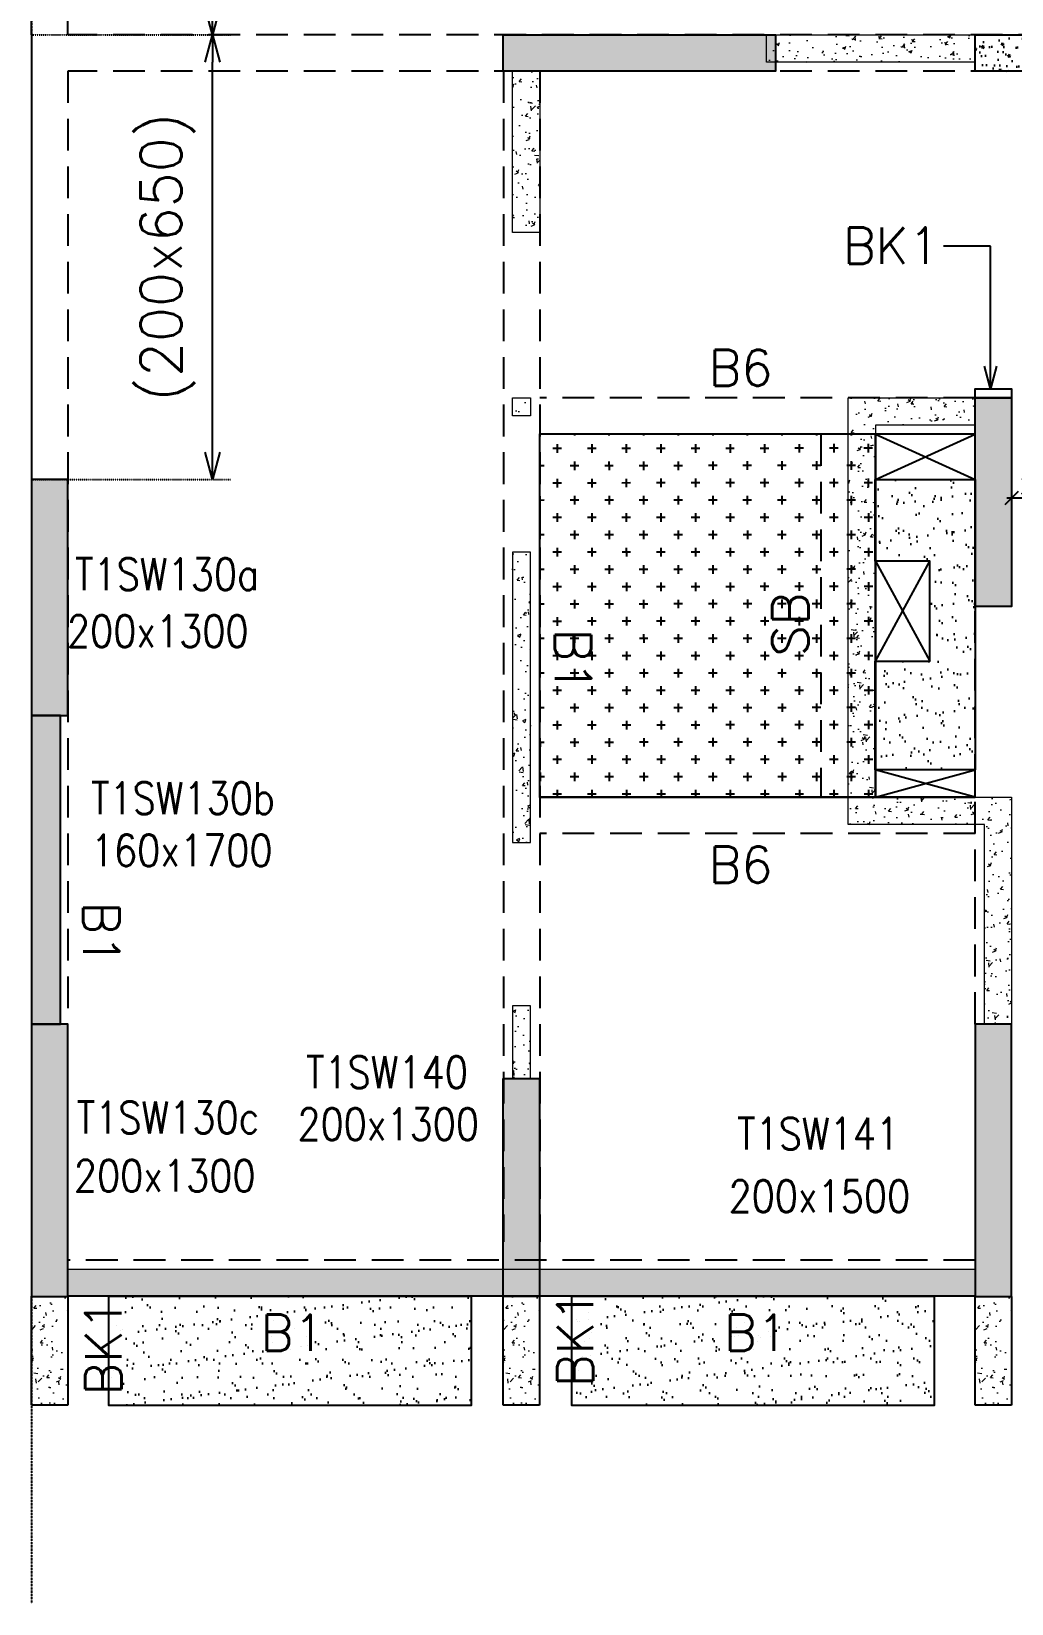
# Model space of a CAD drawing. Header units: millimetres. Extents: x 1078357 to 2594950, y -4969473 to -4636555.
# Drawn here: x 2093635 to 2099035, y -4674502 to -4665841 of the extents above; entities that cross this region are included whole.
import ezdxf

# ---------------------------------------------------------------- set-up
doc = ezdxf.new("R2010")
doc.units = ezdxf.units.MM
doc.header["$PDMODE"] = 35
for name, pattern in [('CONTINOUS', [0]), ('DOT', [0.25, 0, -0.25]), ('HIDDEN', [0.375, 0.25, -0.125]), ('New Retail block$0$CONTINOUS', [0])]:
    doc.linetypes.add(name, pattern=pattern)
doc.layers.get('0').update_dxf_attribs({"lineweight": 0})
doc.layers.get('Defpoints').update_dxf_attribs({"lineweight": 0})
for name, color, linetype, lineweight in [('A-_ANOTDIMA_D-', 6, 'Continuous', 13), ('COL. NO.', 30, 'Continuous', 25), ('COL. SIZE', 7, 'Continuous', 25), ('DIM', 9, 'Continuous', 25), ('HATCH', 8, 'Continuous', 30), ('RCC UPSTAND', 43, 'Continuous', 30), ('S-NON STR RCC WALL', 8, 'Continuous', 0)]:
    doc.layers.add(name, color=color, linetype=linetype, lineweight=lineweight)
for name, color, linetype in [('B-200x325', 201, 'HIDDEN'), ('B-200x450', 52, 'HIDDEN'), ('B-200x650', 241, 'HIDDEN'), ('B-300xSLAB THK.', 151, 'Continuous'), ('BK1-200x650', 241, 'HIDDEN'), ('DROP SLAB', 8, 'Continuous'), ('EXPANSION JOINT', 10, 'HIDDEN'), ('NON STR. RCC WALL', 6, 'Continuous'), ('S-COLUMN_SHEAR WALL', 1, 'Continuous'), ('S-DIM', 2, 'Continuous'), ('S-PROJECTION', 54, 'New Retail block$0$CONTINOUS'), ('SLAB FOLD', 8, 'Continuous')]:
    doc.layers.add(name, color=color, linetype=linetype)
doc.styles.add('Roman', font='romans')
doc.styles.add('ROMANS', font='romans.shx', dxfattribs={"width": 0.85})
doc.dimstyles.new('HARESH', dxfattribs={"dimtxt": 150, "dimasz": 75, "dimexe": 0, "dimexo": 0, "dimgap": 25, "dimtad": 1, "dimdec": 0, "dimdsep": 46, "dimtxsty": 'Roman', "dimblk": 'OBLIQUE', "dimcen": 225, "dimdle": 25, "dimclrd": 2, "dimclre": 2, "dimclrt": 7, "dimadec": 8, "dimazin": 1, "dimtfac": 1, "dimtdec": 0, "dimtmove": 0, "dimatfit": 0, "dimfxl": 1, "dimlwd": -1, "dimlwe": -1, "dimarcsym": 0})

# ---------------------------------------------------------------- blocks, each defined once
blk = doc.blocks.new('_Open30')
at = {"color": 0, "linetype": 'ByBlock', "lineweight": -2}
for p, q in [((-1, 0.268), (0, 0)), ((0, 0), (-1, -0.268)), ((0, 0), (-1, 0))]:
    blk.add_line(p, q, dxfattribs=at)
blk = doc.blocks.new('*D1113')
at = {"layer": 'Defpoints', "color": 0, "linetype": 'CONTINOUS', "ltscale": 0.5, "transparency": 16777216}
for p in [(2093635.4, -4665859.5, 0), (2094632.4, -4665859.5), (2093635.4, -4668309.5, 0)]:
    blk.add_point(p, dxfattribs=at)
at = {"layer": 'S-DIM', "color": 2, "linetype": 'DOT', "ltscale": 0.5, "transparency": 16777216}
for p, q in [((2093635.4, -4665859.5), (2094732.4, -4665859.5)), ((2093635.4, -4668309.5), (2094732.4, -4668309.5))]:
    blk.add_line(p, q, dxfattribs=at)
at = {"layer": 'S-DIM', "color": 2, "linetype": 'CONTINOUS', "ltscale": 0.5, "transparency": 16777216}
blk.add_line((2094632.4, -4668159.5), (2094632.4, -4666009.5), dxfattribs=at)
at = {"layer": 'S-DIM', "color": 2, "linetype": 'CONTINOUS', "ltscale": 0.5, "transparency": 16777216, "xscale": 150, "yscale": 150, "zscale": 150}
for p, rotation in [((2094632.4, -4665859.5), 90), ((2094632.4, -4668309.5), 270)]:
    blk.add_blockref('_Open30', p, dxfattribs=dict(at, rotation=rotation))
at = {"layer": 'S-DIM', "color": 7, "linetype": 'CONTINOUS', "ltscale": 0.5, "transparency": 16777216, "insert": (2094386, -4667084.5), "char_height": 225, "attachment_point": 5, "rotation": 90, "style": 'Roman'}
blk.add_mtext('(200x650)', dxfattribs=at)
blk = doc.blocks.new('*D1114')
at = {"layer": 'Defpoints', "color": 0, "linetype": 'CONTINOUS', "ltscale": 0.5, "transparency": 16777216}
for p in [(2093635.4, -4663859.5, 0), (2093635.4, -4665859.5, 0), (2094632.4, -4665859.5)]:
    blk.add_point(p, dxfattribs=at)
at = {"layer": 'S-DIM', "color": 2, "linetype": 'DOT', "ltscale": 0.5, "transparency": 16777216}
for p, q in [((2093635.4, -4663859.5), (2094732.4, -4663859.5)), ((2093635.4, -4665859.5), (2094732.4, -4665859.5))]:
    blk.add_line(p, q, dxfattribs=at)
at = {"layer": 'S-DIM', "color": 2, "linetype": 'CONTINOUS', "ltscale": 0.5, "transparency": 16777216}
blk.add_line((2094632.4, -4664009.5), (2094632.4, -4665709.5), dxfattribs=at)
at = {"layer": 'S-DIM', "color": 2, "linetype": 'CONTINOUS', "ltscale": 0.5, "transparency": 16777216, "xscale": 150, "yscale": 150, "zscale": 150}
for p, rotation in [((2094632.4, -4663859.5), 90), ((2094632.4, -4665859.5), 270)]:
    blk.add_blockref('_Open30', p, dxfattribs=dict(at, rotation=rotation))
at = {"layer": 'S-DIM', "color": 7, "linetype": 'CONTINOUS', "ltscale": 0.5, "transparency": 16777216, "insert": (2094386, -4664859.5), "char_height": 225, "attachment_point": 5, "rotation": 90, "style": 'Roman'}
blk.add_mtext('(200x450)', dxfattribs=at)
blk = doc.blocks.new('_Oblique')
at = {"color": 0, "linetype": 'ByBlock', "lineweight": -2}
blk.add_line((-0.5, -0.5), (0.5, 0.5), dxfattribs=at)
blk = doc.blocks.new('*D1545')
at = {"layer": 'Defpoints', "color": 0, "ltscale": 700, "transparency": 16777216}
for p in [(2099034.9, -4668010, 0), (2099709.6, -4668010, 0), (2099034.9, -4668412.1)]:
    blk.add_point(p, dxfattribs=at)
at = {"layer": 'DIM', "color": 2, "ltscale": 700, "transparency": 16777216}
for p, q in [((2099034.9, -4668010), (2099034.9, -4668412.1)), ((2099709.6, -4668010), (2099709.6, -4668412.1)), ((2099734.6, -4668412.1), (2099009.9, -4668412.1))]:
    blk.add_line(p, q, dxfattribs=at)
at = {"layer": 'DIM', "color": 2, "ltscale": 700, "transparency": 16777216, "xscale": 75, "yscale": 75, "zscale": 75, "rotation": 180}
blk.add_blockref('_Oblique', (2099034.9, -4668412.1), dxfattribs=at)
at = {"layer": 'DIM', "color": 2, "ltscale": 700, "transparency": 16777216, "xscale": 75, "yscale": 75, "zscale": 75}
blk.add_blockref('_Oblique', (2099709.6, -4668412.1), dxfattribs=at)
at = {"layer": 'DIM', "color": 7, "ltscale": 700, "transparency": 16777216, "insert": (2099372.3, -4668337.1), "char_height": 150, "attachment_point": 5, "style": 'Roman'}
blk.add_mtext('{\\H0.666667x;200x650}', dxfattribs=at)
blk = doc.blocks.new('G$CD63B60BD')
at = {"layer": 'COL. NO.', "linetype": 'Continuous', "style": 'ROMANS', "width": 0.85}
for s, p in [('T1SW130a', (44965.2, 3891.1, -320.4)), ('T1SW130b', (45053.1, 2657.3, -320.4)), ('T1SW140', (46237.7, 1147.3, -320.4)), ('T1SW130c', (44974.3, 897.6, -323.1)), ('T1SW141', (48613.2, 809.1, -320.4))]:
    blk.add_text(s, height=175, dxfattribs=at).set_placement(p)
at = {"layer": 'COL. SIZE', "linetype": 'Continuous', "style": 'ROMANS', "width": 0.85}
for s, p in [('200x1300', (44920.6, 3577, -320.4)), ('160x1700', (45052.5, 2369.2, -320.4)), ('200x1300', (46190.3, 861.3, -320.4)), ('200x1300', (44958.9, 576.9, -323.1)), ('200x1500', (48565.8, 464.2, -320.4))]:
    blk.add_text(s, height=175, dxfattribs=at).set_placement(p)

msp = doc.modelspace()

# ---------------------------------------------------------------- hatches: boundary and pattern name
at = {"layer": 'DROP SLAB'}
h = msp.add_hatch(dxfattribs=at)
h.set_pattern_fill('CROSS', color=8, scale=15, angle=0.03079)
h.set_pattern_definition([(180.03079016, (-5604405.66, 28116873.69), (-95.19879988, -95.3011726), [47.625, -142.875]), (270.03079016, (-5604429.49, 28116897.49), (95.3011726, -95.19879988), [47.625, -142.875])])
h.paths.add_polyline_path([(2098284.9, -4668059.4), (2096434.9, -4668059.4), (2096434.9, -4670059.2), (2098284.9, -4670059.2)])
at = {"layer": 'HATCH'}
h = msp.add_hatch(dxfattribs=at)
h.set_pattern_fill('AR-SAND', color=8, scale=3, angle=359.97015)
h.set_pattern_definition([(37.47015413, (-4119983.92, 23606666.06), (-4.72361136, 146.8264517), [0, -115.824, 0, -129.54, 0, -123.825]), (7.4701541, (-4119983.92, 23606666.06), (134.9689868, 214.9772528), [0, -62.484, 0, -104.394, 0, -40.005]), (327.47015413, (-4120077.65, 23606666.11), (237.29790347, 0.3075449), [0, -38.1, 0, -137.16, 0, -179.07]), (317.4701541, (-4120077.65, 23606666.1), (229.1017424, 66.759465), [0, -19.05, 0, -89.916, 0, -102.87])])
h.paths.add_polyline_path([(2098834.2, -4669909.5), (2098284.2, -4669909.5), (2098284.2, -4669309.5), (2098584.2, -4669309.5), (2098584.2, -4668759.5), (2098284.2, -4668759.6), (2098284.2, -4668309.5), (2098834.2, -4668309.5)])
h = msp.add_hatch(dxfattribs=at)
h.set_pattern_fill('AR-SAND', color=8, scale=3, angle=179.97015)
h.set_pattern_definition([(37.47015413, (-3010922.64, 18698699.14), (-4.72361136, 146.8264517), [0, -115.824, 0, -129.54, 0, -123.825]), (7.4701541, (-3010922.64, 18698699.14), (134.9689868, 214.9772528), [0, -62.484, 0, -104.394, 0, -40.005]), (327.4701541, (-3011016.36, 18698699.18), (237.2979035, 0.3075449), [0, -38.1, 0, -137.16, 0, -179.07]), (317.4701541, (-3011016.36, 18698699.18), (229.1017424, 66.759465), [0, -19.05, 0, -89.916, 0, -102.87])])
h.paths.add_polyline_path([(2096060.3, -4672809.5), (2094060.3, -4672809.5), (2094060.3, -4673409.5), (2096060.3, -4673409.5)])
h = msp.add_hatch(dxfattribs=at)
h.set_pattern_fill('AR-SAND', color=8, scale=3, angle=179.97015)
h.set_pattern_definition([(37.47015413, (-3013472.64, 18698699.14), (-4.72361136, 146.8264517), [0, -115.824, 0, -129.54, 0, -123.825]), (7.4701541, (-3013472.64, 18698699.14), (134.9689868, 214.9772528), [0, -62.484, 0, -104.394, 0, -40.005]), (327.4701541, (-3013566.36, 18698699.18), (237.2979035, 0.3075449), [0, -38.1, 0, -137.16, 0, -179.07]), (317.4701541, (-3013566.36, 18698699.18), (229.1017424, 66.759465), [0, -19.05, 0, -89.916, 0, -102.87])])
h.paths.add_polyline_path([(2098610.3, -4672809.5), (2096610.3, -4672809.5), (2096610.3, -4673409.5), (2098610.3, -4673409.5)])
at = {"layer": 'RCC UPSTAND'}
h = msp.add_hatch(dxfattribs=at)
h.set_pattern_fill('AR-CONC', color=8, scale=20, angle=90)
h.set_pattern_definition([(140, (-1096490.06, -7201079.05), (12.550427, 143.4520365), [15, -165]), (85, (-1096490.06, -7201079.05), (-150.438427, -27.7502667), [12, -132]), (190.4514445, (-1096489.02, -7201067.1), (-137.887998, 115.7017693), [12.7480384, -140.2284224]), (136.1842, (-1096530.06, -7201079.05), (33.103856, 213.448266), [22.5, -247.5]), (186.6356355, (-1096527.3, -7201061.27), (-194.82372, 186.932389), [19.122068, -210.342752]), (81.184164, (-1096530.06, -7201079.05), (-194.82372, 186.932389), [18, -198]), (111, (-1096520.06, -7201059.05), (80.523778, 119.3814104), [15, -165]), (56, (-1096520.06, -7201059.05), (-145.030009, 48.6630664), [12, -132]), (161.4514447, (-1096513.35, -7201049.1), (-64.5062306, 168.0444753), [12.748038, -140.2284224]), (127.5, (-1096490.065, -7201079.053), (-66.57877077, 2.43197106), [0, -130.4, 0, -134, 0, -132.5]), (97.5, (-1096490.065, -7201079.05), (-78.8823424, 52.6139075), [0, -76.4, 0, -127.4, 0, -50.5]), (57.5, (-1096490.065, -7201123.653), (4.51097435, 106.7644872), [0, -50, 0, -156, 0, -207]), (47.5, (-1096490.06, -7201143.65), (-20.0209965, 116.6372339), [0, -65, 0, -103.6, 0, -147])])
h.paths.add_polyline_path([(2098834.9, -4665859.5), (2099509.9, -4665859.5), (2099509.9, -4666059.5), (2098834.9, -4666059.5)])
at = {"layer": 'S-COLUMN_SHEAR WALL', "lineweight": 25}
h = msp.add_hatch(color=1, dxfattribs=at)
h.dxf.hatch_style = 1
h.paths.add_polyline_path([(2096234.9, -4665859.5), (2097734.9, -4665859.5), (2097734.9, -4666059.5), (2096234.9, -4666059.5)])
h = msp.add_hatch(color=1, dxfattribs=at)
h.dxf.hatch_style = 1
h.paths.add_polyline_path([(2098834.9, -4667859.5), (2099034.9, -4667859.5), (2099034.9, -4669009.5), (2098834.9, -4669009.5)])
h = msp.add_hatch(color=1, dxfattribs=at)
h.dxf.hatch_style = 1
h.paths.add_polyline_path([(2093834.9, -4668309.5), (2093634.9, -4668309.5), (2093634.9, -4669609.5), (2093834.9, -4669609.5)])
at = {"layer": 'S-COLUMN_SHEAR WALL', "lineweight": 25, "extrusion": (-1.00316e-06, -2.11765e-11, 1)}
h = msp.add_hatch(color=1, dxfattribs=at)
h.dxf.hatch_style = 1
h.paths.add_polyline_path([(2093634.9, -4671309.5), (2093794.9, -4671309.5), (2093794.9, -4669609.5), (2093634.9, -4669609.5)])
at = {"layer": 'S-COLUMN_SHEAR WALL', "lineweight": 25}
h = msp.add_hatch(color=1, dxfattribs=at)
h.dxf.hatch_style = 1
h.paths.add_polyline_path([(2093634.9, -4672809.5), (2093834.9, -4672809.5), (2093834.9, -4671309.5), (2093634.9, -4671309.5)])
h = msp.add_hatch(color=1, dxfattribs=at)
h.dxf.hatch_style = 1
h.paths.add_polyline_path([(2098834.9, -4672809.5), (2099034.9, -4672809.5), (2099034.9, -4671309.5), (2098834.9, -4671309.5)])
h = msp.add_hatch(color=1, dxfattribs=at)
h.dxf.hatch_style = 1
h.paths.add_polyline_path([(2096434.9, -4671609.5), (2096434.9, -4672809.5), (2096234.9, -4672809.5), (2096234.9, -4671609.5)])
at = {"layer": 'S-NON STR RCC WALL', "ltscale": 700}
h = msp.add_hatch(dxfattribs=at)
h.set_pattern_fill('AR-CONC', color=256)
h.set_pattern_definition([(50, (973593.83, -168149.77), (182.184669, -15.9390855), [19.05, -209.55]), (355, (973593.83, -168149.77), (-35.2434214, 191.056845), [15.24, -167.640584]), (100.4514447, (973609.01, -168151.1), (146.941247, 175.117752), [16.190009, -178.0902446]), (46.1842, (973593.83, -168098.97), (271.079041, -42.042328), [28.575, -314.325]), (96.6355576, (973616.42, -168102.48), (237.404134, 247.426125), [24.285023, -267.135608]), (351.184151, (973593.83, -168098.97), (237.404134, 247.426125), [22.859967, -251.459732]), (21, (973619.23, -168111.67), (151.6143913, -102.265198), [19.05, -209.55]), (326, (973619.23, -168111.67), (61.802028, 184.187966), [15.24, -167.64]), (71.451445, (973631.87, -168120.2), (213.416419, 81.922769), [16.190009, -178.0899376]), (37.5, (973593.83, -168149.774), (3.08860325, 84.5550389), [0, -165.608, 0, -170.18, 0, -168.275]), (7.5, (973593.83, -168149.77), (66.8196625, 100.1805748), [0, -97.028, 0, -161.798, 0, -64.135]), (327.5, (973537.19, -168149.774), (135.5905952, -5.728744), [0, -63.5, 0, -198.12, 0, -262.89]), (317.5, (973511.79, -168149.77), (148.1291814, 25.426491), [0, -82.55, 0, -131.572, 0, -186.69])])
h.paths.add_polyline_path([(2097685.3, -4665859.5), (2098835.3, -4665859.5), (2098835.3, -4666009.5), (2097685.3, -4666009.5)])
at = {"layer": 'S-NON STR RCC WALL'}
h = msp.add_hatch(dxfattribs=at)
h.set_pattern_fill('AR-CONC', color=256, angle=180)
h.set_pattern_definition([(50, (-5355250.01, 27841106.86), (182.184669, -15.93908554), [19.05, -209.55]), (355, (-5355250.01, 27841106.86), (-35.2434214, 191.0568452), [15.24, -167.6405842]), (100.4514447, (-5355234.83, 27841105.53), (146.9412471, 175.1177519), [16.1900088, -178.0902446]), (46.1842, (-5355250.01, 27841157.66), (271.0790409, -42.042328), [28.575, -314.325]), (96.6355576, (-5355227.42, 27841154.15), (237.404134, 247.4261246), [24.2850231, -267.1356082]), (351.1841512, (-5355250, 27841157.66), (237.404134, 247.4261246), [22.859967, -251.459732]), (21, (-5355224.61, 27841144.96), (151.6143913, -102.2651982), [19.05, -209.55]), (326, (-5355224.61, 27841144.96), (61.8020283, 184.1879661), [15.24, -167.64]), (71.451445, (-5355211.98, 27841136.44), (213.4164193, 81.9227689), [16.1900088, -178.0899376]), (37.5, (-5355250.01, 27841106.86), (3.08860325, 84.55503887), [0, -165.608, 0, -170.18, 0, -168.275]), (7.5, (-5355250.01, 27841106.86), (66.8196625, 100.18057482), [0, -97.028, 0, -161.798, 0, -64.135]), (327.5, (-5355306.655, 27841106.86), (135.59059517, -5.72874399), [0, -63.5, 0, -198.12, 0, -262.89]), (317.5, (-5355332.05, 27841106.86), (148.1291814, 25.42649103), [0, -82.55, 0, -131.572, 0, -186.69])])
h.paths.add_polyline_path([(2096285.3, -4666059.5), (2096435.3, -4666059.5), (2096435.3, -4666949.4), (2096285.3, -4666949.4)])
h = msp.add_hatch(dxfattribs=at)
h.set_pattern_fill('AR-CONC', color=256, angle=180)
h.set_pattern_definition([(50, (3193559.66, -9529286.15), (182.184669, -15.9390855), [19.05, -209.55]), (355, (3193559.66, -9529286.15), (-35.2434214, 191.056845), [15.24, -167.640584]), (100.4514447, (3193574.85, -9529287.48), (146.941247, 175.117752), [16.190009, -178.0902446]), (46.1842, (3193559.66, -9529235.35), (271.079041, -42.042328), [28.575, -314.325]), (96.6355576, (3193582.25, -9529238.86), (237.404134, 247.426125), [24.285023, -267.135608]), (351.184151, (3193559.66, -9529235.35), (237.404134, 247.426125), [22.859967, -251.459732]), (21, (3193585.06, -9529248.05), (151.6143913, -102.265198), [19.05, -209.55]), (326, (3193585.06, -9529248.05), (61.802028, 184.187966), [15.24, -167.64]), (71.451445, (3193597.7, -9529256.58), (213.416419, 81.922769), [16.190009, -178.0899376]), (37.5, (3193559.664, -9529286.154), (3.08860325, 84.5550389), [0, -165.608, 0, -170.18, 0, -168.275]), (7.5, (3193559.66, -9529286.15), (66.8196625, 100.1805748), [0, -97.028, 0, -161.798, 0, -64.135]), (327.5, (3193503.02, -9529286.154), (135.5905952, -5.728744), [0, -63.5, 0, -198.12, 0, -262.89]), (317.5, (3193477.62, -9529286.15), (148.1291814, 25.426491), [0, -82.55, 0, -131.572, 0, -186.69])])
h.paths.add_polyline_path([(2096285.3, -4667859.3), (2096385.3, -4667859.3), (2096385.3, -4667959.3), (2096285.3, -4667959.3)])
h = msp.add_hatch(dxfattribs=at)
h.set_pattern_fill('AR-CONC', color=256)
h.set_pattern_definition([(50, (-4290485.55, 23160377.68), (182.184669, -15.9390855), [19.05, -209.55]), (355, (-4290485.55, 23160377.68), (-35.2434214, 191.0568452), [15.24, -167.6405842]), (100.4514447, (-4290470.37, 23160376.35), (146.9412471, 175.1177519), [16.1900088, -178.0902446]), (46.1842, (-4290485.55, 23160428.48), (271.0790409, -42.042328), [28.575, -314.325]), (96.6355576, (-4290462.96, 23160424.97), (237.404134, 247.4261246), [24.2850231, -267.1356082]), (351.1841512, (-4290485.55, 23160428.48), (237.404134, 247.4261246), [22.859967, -251.459732]), (21, (-4290460.15, 23160415.78), (151.6143913, -102.2651982), [19.05, -209.55]), (326, (-4290460.15, 23160415.78), (61.8020283, 184.1879661), [15.24, -167.64]), (71.451445, (-4290447.52, 23160407.26), (213.4164193, 81.9227689), [16.1900088, -178.0899376]), (37.5, (-4290485.55, 23160377.68), (3.08860325, 84.55503887), [0, -165.608, 0, -170.18, 0, -168.275]), (7.5, (-4290485.55, 23160377.68), (66.8196625, 100.18057482), [0, -97.028, 0, -161.798, 0, -64.135]), (327.5, (-4290542.194, 23160377.68), (135.59059517, -5.728744), [0, -63.5, 0, -198.12, 0, -262.89]), (317.5, (-4290567.59, 23160377.68), (148.1291814, 25.42649103), [0, -82.55, 0, -131.572, 0, -186.69])])
h.paths.add_polyline_path([(2098135.3, -4670209.5), (2098135.3, -4667859.5), (2098835.3, -4667859.5), (2098835.3, -4668009.5), (2098285.3, -4668009.5), (2098285.3, -4670059.5), (2099035.3, -4670059.5), (2099035.3, -4671309.5), (2098885.3, -4671309.5), (2098885.3, -4670209.5)])
h = msp.add_hatch(dxfattribs=at)
h.set_pattern_fill('AR-CONC', color=256, angle=180)
h.set_pattern_definition([(50, (3193572.88, -9527921.49), (182.184669, -15.9390855), [19.05, -209.55]), (355, (3193572.88, -9527921.49), (-35.2434214, 191.056845), [15.24, -167.640584]), (100.4514447, (3193588.06, -9527922.82), (146.941247, 175.117752), [16.190009, -178.0902446]), (46.1842, (3193572.88, -9527870.7), (271.079041, -42.042328), [28.575, -314.325]), (96.6355576, (3193595.47, -9527874.2), (237.404134, 247.426125), [24.285023, -267.135608]), (351.184151, (3193572.88, -9527870.7), (237.404134, 247.426125), [22.859967, -251.459732]), (21, (3193598.28, -9527883.39), (151.6143913, -102.265198), [19.05, -209.55]), (326, (3193598.28, -9527883.39), (61.802028, 184.187966), [15.24, -167.64]), (71.451445, (3193610.91, -9527891.91), (213.416419, 81.922769), [16.190009, -178.0899376]), (37.5, (3193572.88, -9527921.49), (3.08860325, 84.5550389), [0, -165.608, 0, -170.18, 0, -168.275]), (7.5, (3193572.88, -9527921.49), (66.8196625, 100.1805748), [0, -97.028, 0, -161.798, 0, -64.135]), (327.5, (3193516.236, -9527921.49), (135.5905952, -5.728744), [0, -63.5, 0, -198.12, 0, -262.89]), (317.5, (3193490.84, -9527921.49), (148.1291814, 25.426491), [0, -82.55, 0, -131.572, 0, -186.69])])
h.paths.add_polyline_path([(2096285.3, -4670309.3), (2096385.3, -4670309.3), (2096385.3, -4668709.3), (2096285.3, -4668709.3)])
h = msp.add_hatch(dxfattribs=at)
h.set_pattern_fill('AR-CONC', color=256, angle=180)
h.set_pattern_definition([(50, (2096348.16, -4843902.3), (182.18467, -15.93909), [19.05, -209.55]), (355, (2096348.16, -4843902.3), (-35.24342, 191.05685), [15.24, -167.64058]), (100.45144, (2096363.34, -4843903.63), (146.94125, 175.11775), [16.19, -178.09024]), (46.1842, (2096348.16, -4843851.5), (271.07904, -42.04233), [28.575, -314.325]), (96.63556, (2096370.75, -4843855), (237.40413, 247.42612), [24.28502, -267.1356]), (351.18415, (2096348.16, -4843851.5), (237.40413, 247.42612), [22.85997, -251.45973]), (21, (2096373.56, -4843864.2), (151.61439, -102.2652), [19.05, -209.55]), (326, (2096373.56, -4843864.2), (61.80203, 184.18797), [15.24, -167.64]), (71.45144, (2096386.2, -4843872.72), (213.41642, 81.92277), [16.19, -178.08994]), (37.5, (2096348.16, -4843902.3), (3.088603, 84.55504), [0, -165.608, 0, -170.18, 0, -168.275]), (7.5, (2096348.16, -4843902.3), (66.819663, 100.180575), [0, -97.028, 0, -161.798, 0, -64.135]), (327.5, (2096291.52, -4843902.3), (135.590595, -5.728744), [0, -63.5, 0, -198.12, 0, -262.89]), (317.5, (2096266.12, -4843902.3), (148.12918, 25.42649), [0, -82.55, 0, -131.572, 0, -186.69])])
h.paths.add_polyline_path([(2096285.4, -4671609.8), (2096385.4, -4671609.8), (2096385.3, -4671209.3), (2096285.3, -4671209.3)])
h = msp.add_hatch(dxfattribs=at)
h.set_pattern_fill('AR-CONC', color=256)
h.set_pattern_definition([(50, (-5387710.27, 27844396.87), (182.184669, -15.93908554), [19.05, -209.55]), (355, (-5387710.27, 27844396.87), (-35.2434214, 191.0568452), [15.24, -167.6405842]), (100.4514447, (-5387695.09, 27844395.54), (146.9412471, 175.1177519), [16.1900088, -178.0902446]), (46.1842, (-5387710.27, 27844447.67), (271.0790409, -42.042328), [28.575, -314.325]), (96.6355576, (-5387687.68, 27844444.16), (237.404134, 247.4261246), [24.2850231, -267.1356082]), (351.1841512, (-5387710.27, 27844447.67), (237.404134, 247.4261246), [22.859967, -251.459732]), (21, (-5387684.87, 27844434.97), (151.6143913, -102.2651982), [19.05, -209.55]), (326, (-5387684.87, 27844434.97), (61.8020283, 184.1879661), [15.24, -167.64]), (71.451445, (-5387672.23, 27844426.44), (213.4164193, 81.9227689), [16.1900088, -178.0899376]), (37.5, (-5387710.27, 27844396.865), (3.08860325, 84.55503887), [0, -165.608, 0, -170.18, 0, -168.275]), (7.5, (-5387710.27, 27844396.865), (66.8196625, 100.18057482), [0, -97.028, 0, -161.798, 0, -64.135]), (327.5, (-5387766.91, 27844396.865), (135.59059517, -5.72874399), [0, -63.5, 0, -198.12, 0, -262.89]), (317.5, (-5387792.31, 27844396.87), (148.1291814, 25.42649103), [0, -82.55, 0, -131.572, 0, -186.69])])
h.paths.add_polyline_path([(2098832.4, -4672809.5), (2093835.3, -4672809.5), (2093835.3, -4672659.5), (2098832.4, -4672659.5)])
h = msp.add_hatch(dxfattribs=at)
h.set_pattern_fill('AR-CONC', color=256, angle=180)
h.set_pattern_definition([(50, (-7536537.33, 37566297.85), (182.184669, -15.93908554), [19.05, -209.55]), (355, (-7536537.33, 37566297.85), (-35.2434214, 191.0568452), [15.24, -167.6405842]), (100.4514447, (-7536522.15, 37566296.52), (146.9412471, 175.1177519), [16.1900088, -178.0902446]), (46.1842, (-7536537.33, 37566348.65), (271.0790409, -42.0423279), [28.575, -314.325]), (96.6355576, (-7536514.74, 37566345.15), (237.404134, 247.4261246), [24.2850231, -267.1356082]), (351.1841512, (-7536537.33, 37566348.65), (237.404134, 247.4261246), [22.859967, -251.459732]), (21, (-7536511.93, 37566335.95), (151.61439127, -102.2651982), [19.05, -209.55]), (326, (-7536511.93, 37566335.95), (61.80202835, 184.1879661), [15.24, -167.64]), (71.451445, (-7536499.3, 37566327.43), (213.4164193, 81.9227689), [16.1900088, -178.0899376]), (37.5, (-7536537.33, 37566297.85), (3.08860325, 84.55503887), [0, -165.608, 0, -170.18, 0, -168.275]), (7.5, (-7536537.33, 37566297.85), (66.81966251, 100.18057482), [0, -97.028, 0, -161.798, 0, -64.135]), (327.5, (-7536593.97, 37566297.85), (135.59059517, -5.72874399), [0, -63.5, 0, -198.12, 0, -262.89]), (317.5, (-7536619.37, 37566297.85), (148.1291814, 25.42649103), [0, -82.55, 0, -131.572, 0, -186.69])])
h.paths.add_polyline_path([(2093834.9, -4672809.4), (2093634.9, -4672809.4), (2093634.9, -4673409.4), (2093834.9, -4673409.4), (2093834.9, -4673409.4), (2093834.9, -4672809.5)], is_closed=False)
h = msp.add_hatch(dxfattribs=at)
h.set_pattern_fill('AR-CONC', color=256, angle=180)
h.set_pattern_definition([(50, (-7533937.3, 37566297.81), (182.184669, -15.93908554), [19.05, -209.55]), (355, (-7533937.3, 37566297.8), (-35.2434214, 191.0568452), [15.24, -167.6405842]), (100.4514447, (-7533922.11, 37566296.48), (146.9412471, 175.1177519), [16.1900088, -178.0902446]), (46.1842, (-7533937.3, 37566348.6), (271.0790409, -42.0423279), [28.575, -314.325]), (96.6355576, (-7533914.7, 37566345.1), (237.404134, 247.4261246), [24.2850231, -267.1356082]), (351.1841512, (-7533937.3, 37566348.6), (237.404134, 247.4261246), [22.859967, -251.459732]), (21, (-7533911.9, 37566335.91), (151.61439127, -102.2651982), [19.05, -209.55]), (326, (-7533911.9, 37566335.9), (61.80202835, 184.1879661), [15.24, -167.64]), (71.451445, (-7533899.26, 37566327.39), (213.4164193, 81.9227689), [16.1900088, -178.0899376]), (37.5, (-7533937.294, 37566297.81), (3.08860325, 84.55503887), [0, -165.608, 0, -170.18, 0, -168.275]), (7.5, (-7533937.29, 37566297.81), (66.81966251, 100.18057482), [0, -97.028, 0, -161.798, 0, -64.135]), (327.5, (-7533993.936, 37566297.81), (135.59059517, -5.72874399), [0, -63.5, 0, -198.12, 0, -262.89]), (317.5, (-7534019.34, 37566297.81), (148.1291814, 25.42649103), [0, -82.55, 0, -131.572, 0, -186.69])])
h.paths.add_polyline_path([(2096434.9, -4672809.5), (2096235, -4672809.5), (2096235, -4673409.5), (2096434.9, -4673409.5), (2096435, -4673409.5), (2096435, -4672809.6)], is_closed=False)
h = msp.add_hatch(dxfattribs=at)
h.set_pattern_fill('AR-CONC', color=256, angle=180)
h.set_pattern_definition([(50, (-7531337.32, 37566297.81), (182.184669, -15.93908554), [19.05, -209.55]), (355, (-7531337.32, 37566297.8), (-35.2434214, 191.0568452), [15.24, -167.6405842]), (100.4514447, (-7531322.13, 37566296.48), (146.9412471, 175.1177519), [16.1900088, -178.0902446]), (46.1842, (-7531337.32, 37566348.6), (271.0790409, -42.0423279), [28.575, -314.325]), (96.6355576, (-7531314.73, 37566345.1), (237.404134, 247.4261246), [24.2850231, -267.1356082]), (351.1841512, (-7531337.32, 37566348.6), (237.404134, 247.4261246), [22.859967, -251.459732]), (21, (-7531311.92, 37566335.91), (151.61439127, -102.2651982), [19.05, -209.55]), (326, (-7531311.92, 37566335.9), (61.80202835, 184.1879661), [15.24, -167.64]), (71.451445, (-7531299.28, 37566327.39), (213.4164193, 81.9227689), [16.1900088, -178.0899376]), (37.5, (-7531337.315, 37566297.81), (3.08860325, 84.55503887), [0, -165.608, 0, -170.18, 0, -168.275]), (7.5, (-7531337.315, 37566297.81), (66.81966251, 100.18057482), [0, -97.028, 0, -161.798, 0, -64.135]), (327.5, (-7531393.96, 37566297.81), (135.59059517, -5.72874399), [0, -63.5, 0, -198.12, 0, -262.89]), (317.5, (-7531419.36, 37566297.81), (148.1291814, 25.42649103), [0, -82.55, 0, -131.572, 0, -186.69])])
h.paths.add_polyline_path([(2099034.9, -4672809.5), (2098834.9, -4672809.5), (2098834.9, -4673409.5), (2099034.9, -4673409.5), (2099034.9, -4673409.5), (2099034.9, -4672809.6)], is_closed=False)

# ---------------------------------------------------------------- linework, layer by layer
at = {"layer": 'B-200x325', "ltscale": 700}
for p, q in [((2098835.1, -4667859.4, 0), (2096435.3, -4667859.4, 0)), ((2098835.3, -4670259.2, 0), (2096435.3, -4670259.2, 0))]:
    msp.add_line(p, q, dxfattribs=at)
at = {"layer": 'B-200x325', "linetype": 'Continuous', "ltscale": 700}
for p, q in [((2098835.1, -4668059.4, 0), (2096435.3, -4668059.4, 0)), ((2098835.3, -4670059.2, 0), (2096435.3, -4670059.2, 0))]:
    msp.add_line(p, q, dxfattribs=at)
at = {"layer": 'B-200x450', "linetype": 'Continuous', "ltscale": 500}
msp.add_line((2093635.3, -4665859.5, 0), (2093635.3, -4663859.5, 0), dxfattribs=at)
at = {"layer": 'B-200x450', "linetype": 'HIDDEN', "ltscale": 500}
msp.add_line((2093835.3, -4665859.5, 0), (2093835.3, -4663859.4, 0), dxfattribs=at)
at = {"layer": 'B-200x650', "linetype": 'CONTINOUS', "ltscale": 700}
for p, q in [((2093635.3, -4665859.5, 0), (2093635.3, -4671309.5, 0)), ((2093634.9, -4673409.4, 0), (2093634.9, -4672809.4, 0)), ((2093834.9, -4672809.4, 0), (2093834.9, -4673409.4, 0)), ((2098835.3, -4672809.4, 0), (2093835.3, -4672809.4, 0)), ((2096234.9, -4673409.5, 0), (2096234.9, -4672809.5, 0)), ((2096434.9, -4672809.5, 0), (2096434.9, -4673409.5, 0)), ((2098834.9, -4673409.5, 0), (2098834.9, -4672809.5, 0)), ((2099034.9, -4672809.5, 0), (2099034.9, -4673409.5, 0)), ((2093834.9, -4673409.4, 0), (2093634.9, -4673409.4, 0)), ((2096434.9, -4673409.5, 0), (2096234.9, -4673409.5, 0)), ((2099034.9, -4673409.5, 0), (2098834.9, -4673409.5, 0))]:
    msp.add_line(p, q, dxfattribs=at)
at = {"layer": 'B-200x650', "linetype": 'HIDDEN', "ltscale": 700}
for p, q in [((2099510.1, -4665859.5, 0), (2093835.3, -4665859.5, 0)), ((2099510.1, -4666059.5, 0), (2093835.3, -4666059.5, 0)), ((2093835.3, -4666059.5, 0), (2093835.3, -4671309.5, 0)), ((2096235.3, -4666059.5, 0), (2096235.3, -4672509.4, 0)), ((2096435.3, -4666059.5, 0), (2096435.3, -4672509.4, 0)), ((2098835.3, -4671309.5, 0), (2098835.3, -4669009.4, 0)), ((2098835.3, -4672609.4, 0), (2093835.3, -4672609.4, 0))]:
    msp.add_line(p, q, dxfattribs=at)
at = {"layer": 'B-300xSLAB THK.', "linetype": 'HIDDEN', "ltscale": 700}
msp.add_line((2097984.9, -4668059.4, 0), (2097984.9, -4670059.2, 0), dxfattribs=at)
at = {"layer": 'B-300xSLAB THK.', "linetype": 'ByBlock', "ltscale": 700}
msp.add_line((2098284.9, -4668059.4, 0), (2098284.9, -4670059.2, 0), dxfattribs=at)
at = {"layer": 'BK1-200x650', "linetype": 'Continuous', "ltscale": 700, "elevation": 0}
msp.add_lwpolyline([(2099035.4, -4667859.5), (2098835.4, -4667859.5), (2098835.4, -4667809.3), (2099035.4, -4667809.3)], close=True, dxfattribs=at)
at = {"layer": 'DROP SLAB', "color": 3, "linetype": 'CONTINOUS', "ltscale": 500}
for p, q in [((2098284.9, -4668309.5, 0), (2098834.8, -4668059.4, 0)), ((2098284.9, -4668059.4, 0), (2098834.9, -4668309.5, 0)), ((2098284.8, -4669309.5, 0), (2098584.8, -4668759.5, 0)), ((2098284.8, -4668759.5, 0), (2098584.8, -4669309.5, 0)), ((2098834.5, -4670059.5, 0), (2098284.5, -4669909.5, 0)), ((2098285.3, -4670059.2, 0), (2098834.5, -4669909.5, 0))]:
    msp.add_line(p, q, dxfattribs=at)
at = {"layer": 'DROP SLAB', "color": 3, "linetype": 'CONTINOUS', "ltscale": 500, "elevation": 0}
for points in [[(2098284.9, -4668059.4), (2096434.9, -4668059.4), (2096434.9, -4670059.2), (2098284.9, -4670059.2)], [(2098284.9, -4668309.5), (2098834.8, -4668309.5), (2098834.8, -4668059.4), (2098284.9, -4668059.4)], [(2098284.8, -4669309.5), (2098584.8, -4669309.5), (2098584.8, -4668759.5), (2098284.8, -4668759.5)], [(2098284.5, -4670059.2), (2098834.5, -4670059.2), (2098834.5, -4669909.5), (2098284.5, -4669909.5)]]:
    msp.add_lwpolyline(points, close=True, dxfattribs=at)
at = {"layer": 'EXPANSION JOINT'}
msp.add_line((2093635.2, -4654169.5, 0), (2093635.2, -4674502, 0), dxfattribs=at)
msp.add_line((2093635.2, -4654169.5, 0), (2093635.2, -4674502, 0), dxfattribs=at)
at = {"layer": 'NON STR. RCC WALL', "elevation": 0}
msp.add_lwpolyline([(2098834.9, -4665859.5), (2099509.9, -4665859.5), (2099509.9, -4666059.5), (2098834.9, -4666059.5)], close=True, dxfattribs=at)
at = {"layer": 'S-COLUMN_SHEAR WALL', "color": 1, "lineweight": 25, "elevation": 0}
for points in [[(2096234.9, -4665859.5), (2097734.9, -4665859.5), (2097734.9, -4666059.5), (2096234.9, -4666059.5)], [(2098834.9, -4667859.5), (2099034.9, -4667859.5), (2099034.9, -4669009.5), (2098834.9, -4669009.5)], [(2093834.9, -4668309.5), (2093634.9, -4668309.5), (2093634.9, -4669609.5), (2093834.9, -4669609.5)], [(2093634.9, -4672809.5), (2093834.9, -4672809.5), (2093834.9, -4671309.5), (2093634.9, -4671309.5)], [(2098834.9, -4672809.5), (2099034.9, -4672809.5), (2099034.9, -4671309.5), (2098834.9, -4671309.5)], [(2096234.9, -4671609.7), (2096434.9, -4671609.7), (2096434.9, -4672809.5), (2096234.9, -4672809.5)]]:
    msp.add_lwpolyline(points, close=True, dxfattribs=at)
at = {"layer": 'S-COLUMN_SHEAR WALL', "color": 1, "lineweight": 25, "extrusion": (-1.00316e-06, -2.11765e-11, 1), "elevation": -2.1}
msp.add_lwpolyline([(2093634.9, -4671309.5), (2093794.9, -4671309.5), (2093794.9, -4669609.4), (2093634.9, -4669609.4)], close=True, dxfattribs=at)
at = {"layer": 'S-NON STR RCC WALL', "ltscale": 700, "elevation": 0}
for points in [[(2097685.3, -4665859.5), (2098835.3, -4665859.5), (2098835.3, -4666009.5), (2097685.3, -4666009.5)], [(2096285.3, -4666059.5), (2096435.3, -4666059.5), (2096435.3, -4666949.4), (2096285.3, -4666949.4)], [(2096285.3, -4667859.3), (2096385.3, -4667859.3), (2096385.3, -4667959.3), (2096285.3, -4667959.3)], [(2096285.3, -4670309.3), (2096385.3, -4670309.3), (2096385.3, -4668709.3), (2096285.3, -4668709.3)]]:
    msp.add_lwpolyline(points, close=True, dxfattribs=at)
at = {"layer": 'S-NON STR RCC WALL', "elevation": 0}
for points in [[(2098135.3, -4670209.5), (2098135.3, -4667859.5), (2098835.3, -4667859.5), (2098835.3, -4668009.5), (2098285.3, -4668009.5), (2098285.3, -4670059.5), (2099035.3, -4670059.5), (2099035.3, -4671309.5), (2098885.3, -4671309.5), (2098885.3, -4670209.5)], [(2096285.4, -4671609.8), (2096385.4, -4671609.8), (2096385.3, -4671209.3), (2096285.3, -4671209.3)], [(2098832.4, -4672809.5), (2093835.3, -4672809.5), (2093835.3, -4672659.5), (2098832.4, -4672659.5)]]:
    msp.add_lwpolyline(points, close=True, dxfattribs=at)
at = {"layer": 'S-PROJECTION', "elevation": 0}
for points in [[(2096060.3, -4672809.5), (2094060.3, -4672809.5), (2094060.3, -4673409.5), (2096060.3, -4673409.5)], [(2098610.3, -4672809.5), (2096610.3, -4672809.5), (2096610.3, -4673409.5), (2098610.3, -4673409.5)]]:
    msp.add_lwpolyline(points, close=True, dxfattribs=at)
at = {"layer": 'SLAB FOLD', "color": 8, "ltscale": 1000, "elevation": 0}
msp.add_lwpolyline([(2098834.2, -4669909.5), (2098284.2, -4669909.5), (2098284.2, -4669309.5), (2098584.2, -4669309.5), (2098584.2, -4668759.5), (2098284.2, -4668759.6), (2098284.2, -4668309.5), (2098834.2, -4668309.5), (2098834.2, -4669909.5)], dxfattribs=at)

# ---------------------------------------------------------------- block references
at = {"layer": 'A-_ANOTDIMA_D-', "color": 2, "ltscale": 700}
msp.add_blockref('G$CD63B60BD', (2048910, -4672809.5, 0), dxfattribs=at)

# ---------------------------------------------------------------- texts
at = {"layer": 'B-200x325', "linetype": 'Continuous', "ltscale": 700, "style": 'ROMANS'}
for p in [(2097365.8, -4667794.2, -2.7), (2097365.8, -4670531.3, -2.7)]:
    msp.add_text('B6', height=200, rotation=359.99945, dxfattribs=at).set_placement(p)
at = {"layer": 'B-200x650', "linetype": 'HIDDEN', "ltscale": 500, "style": 'ROMANS'}
for rotation, p in [(269.99906, (2096519.2, -4669130.8, -2.7)), (269.99906, (2093919.2, -4670635.1, -2.7)), (0.00094, (2094898.1, -4673109.8, -2.7)), (0.00094, (2097451.3, -4673109.8, -2.7))]:
    msp.add_text('B1', height=200, rotation=rotation, dxfattribs=at).set_placement(p)
at = {"layer": 'B-200x650', "linetype": 'CONTINOUS', "ltscale": 700, "style": 'ROMANS'}
for p in [(2096730.6, -4673309.1, 50), (2094130.6, -4673355.9, 50)]:
    msp.add_text('BK1', height=200, rotation=90, dxfattribs=at).set_placement(p)
at = {"layer": 'B-300xSLAB THK.', "linetype": 'Continuous', "ltscale": 700, "style": 'ROMANS'}
msp.add_text('SB', height=200, rotation=90.00094, dxfattribs=at).set_placement((2097916.8, -4669283.7, -2.7))
at = {"layer": 'BK1-200x650', "linetype": 'Continuous', "ltscale": 700, "style": 'ROMANS'}
msp.add_text('BK1', height=200, rotation=359.99906, dxfattribs=at).set_placement((2098106.5, -4667120.9, -2.7))

# ---------------------------------------------------------------- dimensions: what is measured, and where the dimension line sits
at = {"layer": 'DIM', "ltscale": 700}
dim = msp.add_linear_dim(base=(2099034.9, -4668412.1, 0), p1=(2099709.6, -4668010, 0), p2=(2099034.9, -4668010, 0), text='{\\H0.666667x;200x650}', dimstyle='HARESH', override={"dimtxsty": 'Roman', "dimtmove": 1}, dxfattribs=at)
dim.commit()
dim.dimension.update_dxf_attribs({"geometry": '*D1545', "text_midpoint": (2099372.3, -4668337.1, 0)})
at = {"layer": 'S-DIM', "linetype": 'CONTINOUS', "ltscale": 0.5}
for p1, angle, text, picture, middle in [((2093635.4, -4663859.5, 0), 90, '(200x450)', '*D1114', (2094386, -4664859.5, 0)), ((2093635.4, -4668309.5, 0), 270, '(200x650)', '*D1113', (2094386, -4667084.5, 0))]:
    dim = msp.add_linear_dim(base=(2094632.4, -4665859.5, 0), p1=p1, p2=(2093635.4, -4665859.5, 0), angle=angle, text=text, dimstyle='HARESH', override={"dimtxt": 225, "dimasz": 150, "dimexe": 100, "dimgap": 75, "dimtxsty": 'Roman', "dimblk1": 'Open30', "dimblk2": 'Open30', "dimsah": 1, "dimdle": 1, "dimfxl": 500, "dimarcsym": 1}, dxfattribs=at)
    dim.commit()
    dim.dimension.update_dxf_attribs({"geometry": picture, "text_midpoint": middle})

# ---------------------------------------------------------------- leaders
at = {"layer": 'BK1-200x650', "linetype": 'Continuous', "ltscale": 700}
msp.add_leader([(2098918.9, -4667809.3, 0), (2098918.9, -4667023.1, 0), (2098660.1, -4667023.1, 0)], dimstyle='HARESH', override={"dimasz": 125, "dimgap": 25, "dimtad": 0, "dimldrblk": 'Open30'}, dxfattribs=at)

doc.saveas('drawing.dxf')
